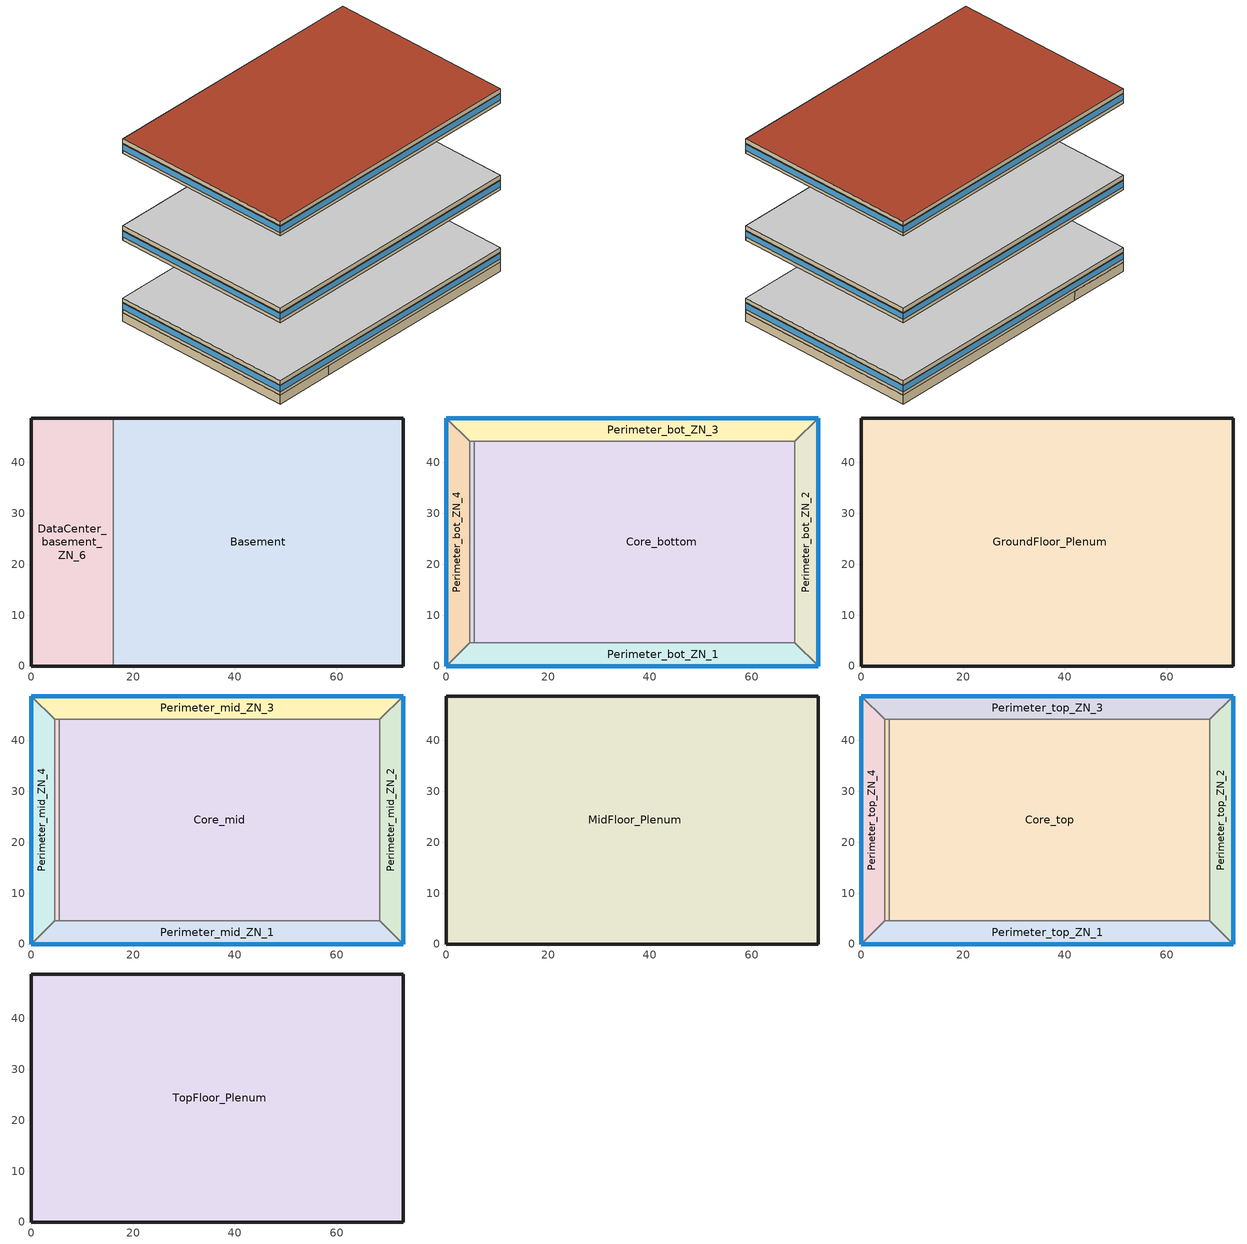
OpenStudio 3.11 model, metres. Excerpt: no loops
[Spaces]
Basement
 floor ground (Basement Floor construction): 73.11,48.74 73.11,0 16.08,0 16.08,48.74 z-2.44
 wall ground (Basement Wall construction): 16.08,0 73.11,0 73.11,48.74 16.08,48.74 z-2.44:0
 wall to DataCenter_basement_ZN_6: 16.08,48.74 16.08,0 z-2.44:0
DataCenter_basement_ZN_6
 floor ground (Basement Floor construction): 16.08,48.74 16.08,0 0,0 0,48.74 z-2.44
 wall ground (Basement Wall construction): 16.08,48.74 0,48.74 0,0 16.08,0 z-2.44:0
Core_bottom
 floor to DataCenter_basement_ZN_6: 16.08,44.16 16.08,4.57 5.49,4.57 5.49,44.16 z0
 floor to Basement: 68.53,44.16 68.53,4.57 16.08,4.57 16.08,44.16 z0
 wall to Perimeter_bot_ZN_1: 5.49,4.57 68.53,4.57 z0:2.74
 wall to DataCenter_bot_ZN_6: 5.49,44.16 5.49,4.57 z0:2.74
 wall to Perimeter_bot_ZN_2: 68.53,4.57 68.53,44.16 z0:2.74
 wall to Perimeter_bot_ZN_3: 68.53,44.16 5.49,44.16 z0:2.74
Perimeter_bot_ZN_3
 floor to Basement: 73.11,48.74 68.53,44.16 16.08,44.16 16.08,48.74 z0
 floor to DataCenter_basement_ZN_6: 16.08,48.74 16.08,44.16 4.57,44.16 0,48.74 z0
 wall outside: 73.11,48.74 0,48.74 z0:2.74
 wall to Perimeter_bot_ZN_4: 0,48.74 4.57,44.16 z0:2.74
 wall to Perimeter_bot_ZN_2: 68.53,44.16 73.11,48.74 z0:2.74
 wall to DataCenter_bot_ZN_6: 4.57,44.16 5.49,44.16 z0:2.74
 window: 73.11,48.74 0,48.74 z0.91:2.5
Perimeter_bot_ZN_1
 floor to DataCenter_basement_ZN_6: 16.08,4.57 16.08,0 0,0 4.57,4.57 z0
 floor to Basement: 68.53,4.57 73.11,0 16.08,0 16.08,4.57 z0
 wall outside: 0,0 73.11,0 z0:2.74
 wall to Perimeter_bot_ZN_4: 4.57,4.57 0,0 z0:2.74
 wall to DataCenter_bot_ZN_6: 5.49,4.57 4.57,4.57 z0:2.74
 wall to Perimeter_bot_ZN_2: 73.11,0 68.53,4.57 z0:2.74
 window: 0,0 73.11,0 z0.91:2.5
Perimeter_bot_ZN_2
 floor to Basement: 73.11,48.74 73.11,0 68.53,4.57 68.53,44.16 z0
 wall outside: 73.11,0 73.11,48.74 z0:2.74
 window: 73.11,0 73.11,48.74 z0.91:2.5
Perimeter_bot_ZN_4
 floor to DataCenter_basement_ZN_6: 0,48.74 4.57,44.16 4.57,4.57 0,0 z0
 wall outside: 0,48.74 0,0 z0:2.74
 wall to DataCenter_bot_ZN_6: 4.57,4.57 4.57,44.16 z0:2.74
 window: 0,48.74 0,0 z0.91:2.5
DataCenter_bot_ZN_6
 floor to DataCenter_basement_ZN_6: 5.49,44.16 5.49,4.57 4.57,4.57 4.57,44.16 z0
GroundFloor_Plenum
 floor to Perimeter_bot_ZN_4: 0,48.74 4.57,44.16 4.57,4.57 0,0 z2.74
 floor to Perimeter_bot_ZN_2: 73.11,48.74 73.11,0 68.53,4.57 68.53,44.16 z2.74
 floor to Perimeter_bot_ZN_1: 68.53,4.57 73.11,0 0,0 4.57,4.57 z2.74
 floor to Perimeter_bot_ZN_3: 73.11,48.74 68.53,44.16 4.57,44.16 0,48.74 z2.74
 floor to Core_bottom: 68.53,44.16 68.53,4.57 5.49,4.57 5.49,44.16 z2.74
 floor to DataCenter_bot_ZN_6: 5.49,44.16 5.49,4.57 4.57,4.57 4.57,44.16 z2.74
 wall outside: 73.11,0 73.11,48.74 0,48.74 0,0 73.11,0 z2.74:3.96
 ceiling adiabatic (Floor Adiabatic construction): 73.11,0 73.11,48.74 0,48.74 0,0 z3.96
Perimeter_mid_ZN_2
 floor adiabatic (Floor Adiabatic construction): 73.11,48.74 73.11,0 68.53,4.57 68.53,44.16 z19.82
 wall outside: 73.11,0 73.11,48.74 z19.82:22.56
 wall to Perimeter_mid_ZN_3: 73.11,48.74 68.53,44.16 z19.82:22.56
 wall to Perimeter_mid_ZN_1: 68.53,4.57 73.11,0 z19.82:22.56
 wall to Core_mid: 68.53,44.16 68.53,4.57 z19.82:22.56
 window: 73.11,0 73.11,48.74 z20.73:22.32
Perimeter_mid_ZN_1
 floor adiabatic (Floor Adiabatic construction): 68.53,4.57 73.11,0 0,0 4.57,4.57 z19.82
 wall outside: 0,0 73.11,0 z19.82:22.56
 wall to Perimeter_mid_ZN_4: 4.57,4.57 0,0 z19.82:22.56
 wall to DataCenter_mid_ZN_6: 5.49,4.57 4.57,4.57 z19.82:22.56
 wall to Core_mid: 68.53,4.57 5.49,4.57 z19.82:22.56
 window: 0,0 73.11,0 z20.73:22.32
DataCenter_mid_ZN_6
 floor adiabatic (Floor Adiabatic construction): 5.49,44.16 5.49,4.57 4.57,4.57 4.57,44.16 z19.82
 wall to Perimeter_mid_ZN_4: 4.57,44.16 4.57,4.57 z19.82:22.56
 wall to Core_mid: 5.49,4.57 5.49,44.16 z19.82:22.56
 wall to Perimeter_mid_ZN_3: 5.49,44.16 4.57,44.16 z19.82:22.56
Core_mid
 floor adiabatic (Floor Adiabatic construction): 68.53,44.16 68.53,4.57 5.49,4.57 5.49,44.16 z19.82
 wall to Perimeter_mid_ZN_3: 68.53,44.16 5.49,44.16 z19.82:22.56
Perimeter_mid_ZN_3
 floor adiabatic (Floor Adiabatic construction): 73.11,48.74 68.53,44.16 4.57,44.16 0,48.74 z19.82
 wall outside: 73.11,48.74 0,48.74 z19.82:22.56
 wall to Perimeter_mid_ZN_4: 0,48.74 4.57,44.16 z19.82:22.56
 window: 73.11,48.74 0,48.74 z20.73:22.32
Perimeter_mid_ZN_4
 floor adiabatic (Floor Adiabatic construction): 0,48.74 4.57,44.16 4.57,4.57 0,0 z19.82
 wall outside: 0,48.74 0,0 z19.82:22.56
 window: 0,48.74 0,0 z20.73:22.32
MidFloor_Plenum
 floor to Perimeter_mid_ZN_1: 68.53,4.57 73.11,0 0,0 4.57,4.57 z22.56
 floor to DataCenter_mid_ZN_6: 5.49,44.16 5.49,4.57 4.57,4.57 4.57,44.16 z22.56
 floor to Perimeter_mid_ZN_2: 73.11,48.74 73.11,0 68.53,4.57 68.53,44.16 z22.56
 floor to Perimeter_mid_ZN_4: 0,48.74 4.57,44.16 4.57,4.57 0,0 z22.56
 floor to Core_mid: 68.53,44.16 68.53,4.57 5.49,4.57 5.49,44.16 z22.56
 floor to Perimeter_mid_ZN_3: 73.11,48.74 68.53,44.16 4.57,44.16 0,48.74 z22.56
 wall outside: 73.11,48.74 0,48.74 0,0 73.11,0 73.11,48.74 z22.56:23.78
 ceiling adiabatic (Floor Adiabatic construction): 73.11,0 73.11,48.74 0,48.74 0,0 z23.78
DataCenter_top_ZN_6
 floor adiabatic (Floor Adiabatic construction): 5.49,44.16 5.49,4.57 4.57,4.57 4.57,44.16 z43.6
 wall to Perimeter_top_ZN_4: 4.57,44.16 4.57,4.57 z43.6:46.34
 wall to Core_top: 5.49,4.57 5.49,44.16 z43.6:46.34
 wall to Perimeter_top_ZN_3: 5.49,44.16 4.57,44.16 z43.6:46.34
 wall to Perimeter_top_ZN_1: 4.57,4.57 5.49,4.57 z43.6:46.34
Perimeter_top_ZN_3
 floor adiabatic (Floor Adiabatic construction): 73.11,48.74 68.53,44.16 4.57,44.16 0,48.74 z43.6
 wall outside: 73.11,48.74 0,48.74 z43.6:46.34
 wall to Core_top: 5.49,44.16 68.53,44.16 z43.6:46.34
 wall to Perimeter_top_ZN_2: 68.53,44.16 73.11,48.74 z43.6:46.34
 wall to Perimeter_top_ZN_4: 0,48.74 4.57,44.16 z43.6:46.34
 window: 73.11,48.74 0,48.74 z44.51:46.1
Core_top
 floor adiabatic (Floor Adiabatic construction): 68.53,44.16 68.53,4.57 5.49,4.57 5.49,44.16 z43.6
 wall to Perimeter_top_ZN_1: 5.49,4.57 68.53,4.57 z43.6:46.34
 wall to Perimeter_top_ZN_2: 68.53,4.57 68.53,44.16 z43.6:46.34
Perimeter_top_ZN_2
 floor adiabatic (Floor Adiabatic construction): 73.11,48.74 73.11,0 68.53,4.57 68.53,44.16 z43.6
 wall outside: 73.11,0 73.11,48.74 z43.6:46.34
 wall to Perimeter_top_ZN_1: 68.53,4.57 73.11,0 z43.6:46.34
 window: 73.11,0 73.11,48.74 z44.51:46.1
Perimeter_top_ZN_1
 floor adiabatic (Floor Adiabatic construction): 68.53,4.57 73.11,0 0,0 4.57,4.57 z43.6
 wall outside: 0,0 73.11,0 z43.6:46.34
 wall to Perimeter_top_ZN_4: 4.57,4.57 0,0 z43.6:46.34
 window: 0,0 73.11,0 z44.51:46.1
Perimeter_top_ZN_4
 floor adiabatic (Floor Adiabatic construction): 0,48.74 4.57,44.16 4.57,4.57 0,0 z43.6
 wall outside: 0,48.74 0,0 z43.6:46.34
 window: 0,48.74 0,0 z44.51:46.1
TopFloor_Plenum
 floor to Perimeter_top_ZN_3: 73.11,48.74 68.53,44.16 4.57,44.16 0,48.74 z46.34
 floor to Perimeter_top_ZN_2: 73.11,48.74 73.11,0 68.53,4.57 68.53,44.16 z46.34
 floor to Perimeter_top_ZN_1: 68.53,4.57 73.11,0 0,0 4.57,4.57 z46.34
 floor to Perimeter_top_ZN_4: 0,48.74 4.57,44.16 4.57,4.57 0,0 z46.34
 floor to DataCenter_top_ZN_6: 5.49,44.16 5.49,4.57 4.57,4.57 4.57,44.16 z46.34
 floor to Core_top: 68.53,44.16 68.53,4.57 5.49,4.57 5.49,44.16 z46.34
 wall outside: 0,0 73.11,0 73.11,48.74 0,48.74 0,0 z46.34:47.56
 roof outside: 73.11,0 73.11,48.74 0,48.74 0,0 z47.56
[Building]
90.1-2004-LargeOffice-ASHRAE 169-2006-5B created: 2017-05-04 09:18:07 -0600: North Axis {deg}=0; Default Construction Set=90.1-2004 - Office - ASHRAE 169-2006-5B; Standards Building Type=LargeOffice
[Site]
Denver Intl Ap: Latitude {deg}=39.83; Longitude {deg}=-104.65; Time Zone {hr}=-7; Elevation {m}=1650; Keep Site Location Information=No
[Site:GroundTemperature:BuildingSurface]
19.527, 19.502, 19.536, 19.598, 20.002, 21.64, 22.225, 22.375, 21.449, 20.121, 19.802, 19.633
[Site:WaterMainsTemperature]
Calculation Method=Correlation; Annual Average Outdoor Air Temperature {C}=11.15; Maximum Difference In Monthly Average Outdoor Air Temperatures {deltaC}=26.2; Temperature Multiplier=1; Temperature Offset {deltaC}=0
[SizingPeriod:DesignDay] Barometric Pressure {Pa}=93182; Sky Clearness=0; Rain Indicator=No; Snow Indicator=No; Day of Month=21; Daylight Saving Time Indicator=No; Humidity Condition Type=Wetbulb; Dry-Bulb Temperature Range Modifier Type=DefaultMultipliers
Name | Maximum Dry-Bulb Temperature {C} | Daily Dry-Bulb Temperature Range {deltaC} | Wind Speed {m/s} | Wind Direction {deg} | Month | Day Type | Wetbulb or DewPoint at Maximum Dry-Bulb {C} | Solar Model Indicator | ASHRAE Clear Sky Optical Depth for Beam Irradiance | ASHRAE Clear Sky Optical Depth for Diffuse Irradiance
Boise Air Terminal  Uo Ann Clg .4% Condns DB=>MWB | 36.7 | 16.7 | 4.2 | 330 | 7 | SummerDesignDay | 17.9 | ASHRAETau | 0.398 | 2.125
Boise Air Terminal  Uo Ann Htg 99.6% Condns DB | -16.3 | 0 | 2.3 | 120 | 12 | WinterDesignDay | -16.3 | ASHRAEClearSky
[ClimateZones]
Climate Zone Institution Name 1=ASHRAE; Climate Zone Document Name 1=ANSI/ASHRAE Standard 169; Climate Zone Document Year 1=2006; Climate Zone Value 1=5B; Climate Zone Institution Name 2=CEC; Climate Zone Document Name 2=California Climate Zone Descriptions; Climate Zone Document Year 2=1995
[Material:NoMass] Thermal Absorptance=0.9; Solar Absorptance=0.7
Name | Roughness | Thermal Resistance {m2-K/W} | Visible Absorptance
CP02 CARPET PAD | VeryRough | 0.21648 | 0.8
Nonres_Floor_Insulation | MediumSmooth | 2.88292 | 0.7
Typical Insulation R-8.93 | Smooth | 1.57183 | 0.7
Typical Carpet Pad | Smooth | 0.21648 | 0.8
Typical Insulation R-5.74 | Smooth | 1.01115 | 0.7
Typical Insulation R-14.76 | Smooth | 2.59864 | 0.7
Typical Insulation R-0.58 | Smooth | 0.101875 | 0.7
Typical Insulation | Smooth | 0.0282222 | 0.7
[Material]
Name | Roughness | Thickness {m} | Conductivity {W/m-K} | Density {kg/m3} | Specific Heat {J/kg-K} | Thermal Absorptance | Solar Absorptance | Visible Absorptance
100mm Normalweight concrete floor | MediumSmooth | 0.1016 | 2.31 | 2322 | 832
G01 13mm gypsum board | Smooth | 0.0127 | 0.16 | 800 | 1090 | 0.9 | 0.7 | 0.5
M10 200mm concrete block basement wall | MediumRough | 0.2032 | 1.326 | 1842 | 912
4 in. Normalweight Concrete Floor | MediumRough | 0.1016 | 2.31 | 2322 | 832 | 0.9 | 0.7 | 0.7
1IN Stucco | Smooth | 0.0253 | 0.6918 | 1858 | 837 | 0.9 | 0.7 | 0.92
8IN CONCRETE HW RefBldg | Rough | 0.2032 | 1.311 | 2240 | 836.8 | 0.9 | 0.7 | 0.7
1/2IN Gypsum | Smooth | 0.0127 | 0.16 | 784.9 | 830 | 0.9 | 0.4 | 0.4
Roof Membrane | VeryRough | 0.0095 | 0.16 | 1121.29 | 1460 | 0.9 | 0.77 | 0.7
Metal Roof Surface; F08 Metal surface | Smooth | 0.0008 | 45.28 | 7824 | 500 | 0.9 | 0.7 | 0.7
6 in. Normalweight Concrete Floor | MediumRough | 0.1524 | 2.31 | 2322 | 832 | 0.9 | 0.7 | 0.7
8 in. Concrete Block Basement Wall | MediumRough | 0.2032 | 1.326 | 1842 | 912 | 0.9 | 0.7 | 0.7
G05 25mm wood | MediumSmooth | 0.0254 | 0.15 | 608 | 1630 | 0.9 | 0.5 | 0.5
Std Wood 6inch | MediumSmooth | 0.15 | 0.12 | 540 | 1210 | 0.9 | 0.7 | 0.7
[Construction]
Floor Adiabatic construction: CP02 CARPET PAD, 100mm Normalweight concrete floor, Nonres_Floor_Insulation
Basement Wall construction: M10 200mm concrete block basement wall
Basement Floor construction: M10 200mm concrete block basement wall, CP02 CARPET PAD
Typical Insulated Exterior Mass Floor R-11.49: Typical Insulation R-8.93, 4 in. Normalweight Concrete Floor, Typical Carpet Pad
Typical Insulated Exterior Mass Wall R-8.13: 1IN Stucco, 8IN CONCRETE HW RefBldg, Typical Insulation R-5.74, 1/2IN Gypsum
Typical IEAD Roof R-15.87: Roof Membrane, Typical Insulation R-14.76, Metal Roof Surface
Typical Interior Floor: 100mm Normalweight concrete floor, CP02 CARPET PAD
Typical Interior Wall: G01 13mm gypsum board, G01 13mm gypsum board
Typical Interior Ceiling: CP02 CARPET PAD, 100mm Normalweight concrete floor
Typical Insulated Carpeted 6in Slab Floor: 6 in. Normalweight Concrete Floor, Typical Carpet Pad
Typical Insulated Basement Mass Wall: 8 in. Concrete Block Basement Wall
U 0.57 SHGC 0.49 Dbl Blue 6mm/6mm Air: BLUE 6MM, AIR 6MM, CLEAR 6MM
Typical Insulated Metal Door R-1.43: F08 Metal surface, Typical Insulation R-0.58
Typical Overhead Door: Typical Insulation
U 1.17 SHGC 0.49 Simple Glazing Skylight: U 1.17 SHGC 0.49 Simple Glazing
Typical Interior Window: Clear 3mm
Typical Interior Door; Typical Interior Partition: G05 25mm wood
InteriorFurnishings: Std Wood 6inch
[DefaultConstructionSet]
90.1-2004 - Office - ASHRAE 169-2006-5B: Default Exterior Surface Constructions=Default Surface Constructions 1; Default Interior Surface Constructions=Default Surface Constructions 2; Default Ground Contact Surface Constructions=Default Surface Constructions 3; Default Exterior SubSurface Constructions=Default Sub Surface Constructions 1; Default Interior SubSurface Constructions=Default Sub Surface Constructions 2; Interior Partition Construction=Typical Interior Partition
[DefaultSurfaceConstructions]
Name | Floor Construction | Wall Construction | Roof Ceiling Construction
Default Surface Constructions 1 | Typical Insulated Exterior Mass Floor R-11.49 | Typical Insulated Exterior Mass Wall R-8.13 | Typical IEAD Roof R-15.87
Default Surface Constructions 2 | Typical Interior Floor | Typical Interior Wall | Typical Interior Ceiling
Default Surface Constructions 3 | Typical Insulated Carpeted 6in Slab Floor | Typical Insulated Basement Mass Wall
[DefaultSubSurfaceConstructions]
Name | Fixed Window Construction | Operable Window Construction | Door Construction | Overhead Door Construction | Skylight Construction | Tubular Daylight Dome Construction | Tubular Daylight Diffuser Construction
Default Sub Surface Constructions 1 | U 0.57 SHGC 0.49 Dbl Blue 6mm/6mm Air | U 0.57 SHGC 0.49 Dbl Blue 6mm/6mm Air | Typical Insulated Metal Door R-1.43 | Typical Overhead Door | U 1.17 SHGC 0.49 Simple Glazing Skylight | Typical Interior Window | Typical Interior Window
Default Sub Surface Constructions 2 | Typical Interior Window | Typical Interior Window | Typical Interior Door
[WindowMaterial:Glazing] Optical Data Type=SpectralAverage; Infrared Transmittance at Normal Incidence=0; Front Side Infrared Hemispherical Emissivity=0.84; Back Side Infrared Hemispherical Emissivity=0.84; Conductivity {W/m-K}=0.9; Dirt Correction Factor for Solar and Visible Transmittance=1; Solar Diffusing=No
Name | Thickness {m} | Solar Transmittance at Normal Incidence | Front Side Solar Reflectance at Normal Incidence | Back Side Solar Reflectance at Normal Incidence | Visible Transmittance at Normal Incidence | Front Side Visible Reflectance at Normal Incidence | Back Side Visible Reflectance at Normal Incidence
BLUE 6MM | 0.006 | 0.48 | 0.05 | 0.05 | 0.57 | 0.06 | 0.06
CLEAR 6MM | 0.006 | 0.775 | 0.071 | 0.071 | 0.881 | 0.08 | 0.08
Clear 3mm | 0.003 | 0.837 | 0.075 | 0.075 | 0.898 | 0.081 | 0.081
[WindowMaterial:Gas]
AIR 6MM: Gas Type=Air; Thickness {m}=0.0063
[WindowMaterial:SimpleGlazingSystem]
U 1.17 SHGC 0.49 Simple Glazing: U-Factor {W/m2-K}=6.64357; Solar Heat Gain Coefficient=0.49; Visible Transmittance=0.38
[Space]
Name | Space Type | Building Story | Thermal Zone | Part of Total Floor Area
Core_mid | Office WholeBuilding - Lg Office | Building Story 3 | Core_mid ZN | Yes
DataCenter_top_ZN_6 | Office OfficeLarge Data Center | Building Story 4 | DataCenter_top_ZN_6 ZN
Perimeter_mid_ZN_2 | Office WholeBuilding - Lg Office | Building Story 3 | Perimeter_mid_ZN_2 ZN | Yes
Perimeter_mid_ZN_1 | Office WholeBuilding - Lg Office | Building Story 3 | Perimeter_mid_ZN_1 ZN | Yes
MidFloor_Plenum |  |  | MidFloor_Plenum ZN | No
DataCenter_mid_ZN_6 | Office OfficeLarge Data Center | Building Story 3 | DataCenter_mid_ZN_6 ZN
Core_bottom | Office WholeBuilding - Lg Office | Building Story 2 | Core_bottom ZN | Yes
Perimeter_top_ZN_3 | Office WholeBuilding - Lg Office | Building Story 4 | Perimeter_top_ZN_3 ZN | Yes
Core_top | Office WholeBuilding - Lg Office | Building Story 4 | Core_top ZN | Yes
Perimeter_bot_ZN_3 | Office WholeBuilding - Lg Office | Building Story 2 | Perimeter_bot_ZN_3 ZN | Yes
Basement | Office WholeBuilding - Lg Office | Building Story 1 | Basement ZN | Yes
Perimeter_bot_ZN_1 | Office WholeBuilding - Lg Office | Building Story 2 | Perimeter_bot_ZN_1 ZN | Yes
Perimeter_mid_ZN_3 | Office WholeBuilding - Lg Office | Building Story 3 | Perimeter_mid_ZN_3 ZN | Yes
Perimeter_top_ZN_2 | Office WholeBuilding - Lg Office | Building Story 4 | Perimeter_top_ZN_2 ZN | Yes
Perimeter_top_ZN_1 | Office WholeBuilding - Lg Office | Building Story 4 | Perimeter_top_ZN_1 ZN | Yes
Perimeter_mid_ZN_4 | Office WholeBuilding - Lg Office | Building Story 3 | Perimeter_mid_ZN_4 ZN | Yes
TopFloor_Plenum |  |  | TopFloor_Plenum ZN | No
GroundFloor_Plenum |  |  | GroundFloor_Plenum ZN | No
Perimeter_top_ZN_4 | Office WholeBuilding - Lg Office | Building Story 4 | Perimeter_top_ZN_4 ZN | Yes
DataCenter_basement_ZN_6 | Office OfficeLarge Main Data Center | Building Story 1 | DataCenter_basement_ZN_6 ZN
Perimeter_bot_ZN_2 | Office WholeBuilding - Lg Office | Building Story 2 | Perimeter_bot_ZN_2 ZN | Yes
Perimeter_bot_ZN_4 | Office WholeBuilding - Lg Office | Building Story 2 | Perimeter_bot_ZN_4 ZN | Yes
DataCenter_bot_ZN_6 | Office OfficeLarge Data Center | Building Story 2 | DataCenter_bot_ZN_6 ZN
[SpaceType] Standards Building Type=Office
Name | Default Schedule Set | Design Specification Outdoor Air Object | Standards Space Type
Office WholeBuilding - Lg Office | Office WholeBuilding - Lg Office Schedule Set | Office WholeBuilding - Lg Office Ventilation | WholeBuilding - Lg Office
Office OfficeLarge Data Center | Office OfficeLarge Data Center Schedule Set | Office OfficeLarge Data Center Ventilation | OfficeLarge Data Center
Office OfficeLarge Main Data Center | Office OfficeLarge Main Data Center Schedule Set | Office OfficeLarge Main Data Center Ventilation | OfficeLarge Main Data Center
[Lights:Definition] Design Level Calculation Method=Watts/Area; Watts per Space Floor Area {W/m2}=10.7639; Fraction Radiant=0.7; Fraction Visible=0.2
Office OfficeLarge Data Center Lights Definition; Office OfficeLarge Main Data Center Lights Definition; Office WholeBuilding - Lg Office Lights Definition
[Lights]
Name | Lights Definition | Space or SpaceType
Office OfficeLarge Data Center Lights | Office OfficeLarge Data Center Lights Definition | Office OfficeLarge Data Center
Office OfficeLarge Main Data Center Lights | Office OfficeLarge Main Data Center Lights Definition | Office OfficeLarge Main Data Center
Office WholeBuilding - Lg Office Lights | Office WholeBuilding - Lg Office Lights Definition | Office WholeBuilding - Lg Office
[ElectricEquipment:Definition] Design Level Calculation Method=Watts/Area; Fraction Radiant=0.5
Name | Watts per Space Floor Area {W/m2}
Office OfficeLarge Data Center Elec Equip Definition | 215.278
Office OfficeLarge Main Data Center Elec Equip Definition | 484.376
Office WholeBuilding - Lg Office Elec Equip Definition | 8.07007
[ElectricEquipment]
Name | Electric Equipment Definition | Space or SpaceType
Office OfficeLarge Data Center Elec Equip | Office OfficeLarge Data Center Elec Equip Definition | Office OfficeLarge Data Center
Office OfficeLarge Main Data Center Elec Equip | Office OfficeLarge Main Data Center Elec Equip Definition | Office OfficeLarge Main Data Center
Office WholeBuilding - Lg Office Elec Equip | Office WholeBuilding - Lg Office Elec Equip Definition | Office WholeBuilding - Lg Office
[DesignSpecification:OutdoorAir]
Name | Outdoor Air Flow per Person {m3/s-person} | Outdoor Air Flow per Floor Area {m3/s-m2} | Outdoor Air Flow Air Changes per Hour {1/hr} | Outdoor Air Method
Office OfficeLarge Data Center Ventilation; Office OfficeLarge Main Data Center Ventilation | 0 | 0 | 0
Office WholeBuilding - Lg Office Ventilation |  | 0.000508 |  | Sum
[DefaultScheduleSet] Lighting Schedule=OfficeLarge BLDG_LIGHT_SCH
Name | Electric Equipment Schedule | Number of People Schedule | People Activity Level Schedule | Infiltration Schedule
Office OfficeLarge Data Center Schedule Set; Office OfficeLarge Main Data Center Schedule Set | OfficeLarge ALWAYS_ON
Office WholeBuilding - Lg Office Schedule Set | OfficeLarge BLDG_EQUIP_SCH | OfficeLarge BLDG_OCC_SCH | OfficeLarge ACTIVITY_SCH | OfficeLarge INFIL_SCH_PNNL
[ThermostatSetpoint:DualSetpoint]
Name | Heating Setpoint Temperature Schedule | Cooling Setpoint Temperature Schedule
Office OfficeLarge Data Center Thermostat 1; Office OfficeLarge Data Center Thermostat 2; Office OfficeLarge Data Center Thermostat 3; Office OfficeLarge Main Data Center Thermostat 1 | OfficeLarge HTGSETP_DC_SCH | OfficeLarge CLGSETP_DC_SCH
Office WholeBuilding - Lg Office Thermostat 1; Office WholeBuilding - Lg Office Thermostat 2; Office WholeBuilding - Lg Office Thermostat 3; Office WholeBuilding - Lg Office Thermostat 4; Office WholeBuilding - Lg Office Thermostat 5; Office WholeBuilding - Lg Office Thermostat 6; Office WholeBuilding - Lg Office Thermostat 7; Office WholeBuilding - Lg Office Thermostat 8; Office WholeBuilding - Lg Office Thermostat 9; Office WholeBuilding - Lg Office Thermostat 10; Office WholeBuilding - Lg Office Thermostat 11; Office WholeBuilding - Lg Office Thermostat 12; Office WholeBuilding - Lg Office Thermostat 13; Office WholeBuilding - Lg Office Thermostat 14; Office WholeBuilding - Lg Office Thermostat 15; Office WholeBuilding - Lg Office Thermostat 16 | OfficeLarge HTGSETP_SCH_YES_OPTIMUM | OfficeLarge CLGSETP_SCH_NO_SETBACK
[People:Definition]
Office WholeBuilding - Lg Office People Definition: Number of People Calculation Method=People/Area; People per Space Floor Area {person/m2}=0.0538196; Fraction Radiant=0.3
[People]
Office WholeBuilding - Lg Office People: People Definition=Office WholeBuilding - Lg Office People Definition; Space or SpaceType=Office WholeBuilding - Lg Office; Work Efficiency Schedule=Work Efficiency Schedule; Clothing Insulation Calculation Method=ClothingInsulationSchedule; Clothing Insulation Schedule=Clothing Schedule; Air Velocity Schedule=Air Velocity Schedule
[SpaceInfiltration:DesignFlowRate] Design Flow Rate Calculation Method=Flow/ExteriorArea; Constant Term Coefficient=0; Temperature Term Coefficient=0; Velocity Term Coefficient=0.224; Velocity Squared Term Coefficient=0; Density Basis=Outdoor
Name | Space or SpaceType | Schedule | Flow per Exterior Surface Area {m3/s-m2}
GroundFloor_Plenum Infiltration | GroundFloor_Plenum | Always On Discrete | 0.00102523
MidFloor_Plenum Infiltration | MidFloor_Plenum | Always On Discrete | 0.00102523
Perimeter_bot_ZN_1 Infiltration | Perimeter_bot_ZN_1 | OfficeLarge INFIL_SCH_PNNL | 0.00102523
Perimeter_bot_ZN_2 Infiltration | Perimeter_bot_ZN_2 | OfficeLarge INFIL_SCH_PNNL | 0.00102523
Perimeter_bot_ZN_3 Infiltration | Perimeter_bot_ZN_3 | OfficeLarge INFIL_SCH_PNNL | 0.00102523
Perimeter_bot_ZN_4 Infiltration | Perimeter_bot_ZN_4 | OfficeLarge INFIL_SCH_PNNL | 0.00102523
Perimeter_mid_ZN_1 Infiltration | Perimeter_mid_ZN_1 | OfficeLarge INFIL_SCH_PNNL | 0.00102523
Perimeter_mid_ZN_2 Infiltration | Perimeter_mid_ZN_2 | OfficeLarge INFIL_SCH_PNNL | 0.00102523
Perimeter_mid_ZN_3 Infiltration | Perimeter_mid_ZN_3 | OfficeLarge INFIL_SCH_PNNL | 0.00102523
Perimeter_mid_ZN_4 Infiltration | Perimeter_mid_ZN_4 | OfficeLarge INFIL_SCH_PNNL | 0.00102523
Perimeter_top_ZN_1 Infiltration | Perimeter_top_ZN_1 | OfficeLarge INFIL_SCH_PNNL | 0.00102523
Perimeter_top_ZN_2 Infiltration | Perimeter_top_ZN_2 | OfficeLarge INFIL_SCH_PNNL | 0.00102523
Perimeter_top_ZN_3 Infiltration | Perimeter_top_ZN_3 | OfficeLarge INFIL_SCH_PNNL | 0.00102523
Perimeter_top_ZN_4 Infiltration | Perimeter_top_ZN_4 | OfficeLarge INFIL_SCH_PNNL | 0.00102523
TopFloor_Plenum Infiltration | TopFloor_Plenum | Always On Discrete | 7.89086e-05
[InternalMass:Definition]
Internal Mass Definition 1: Construction=InteriorFurnishings; Design Level Calculation Method=SurfaceArea/Area; Surface Area per Space Floor Area=2
[InternalMass] Internal Mass Definition=Internal Mass Definition 1
Name | Space or SpaceType
Perimeter_bot_ZN_1 Mass | Perimeter_bot_ZN_1
Perimeter_bot_ZN_2 Mass | Perimeter_bot_ZN_2
Perimeter_bot_ZN_3 Mass | Perimeter_bot_ZN_3
Perimeter_bot_ZN_4 Mass | Perimeter_bot_ZN_4
Core_bottom Mass | Core_bottom
Perimeter_mid_ZN_1 Mass | Perimeter_mid_ZN_1
Perimeter_mid_ZN_2 Mass | Perimeter_mid_ZN_2
Perimeter_mid_ZN_3 Mass | Perimeter_mid_ZN_3
Perimeter_mid_ZN_4 Mass | Perimeter_mid_ZN_4
Core_mid Mass | Core_mid
Perimeter_top_ZN_1 Mass | Perimeter_top_ZN_1
Perimeter_top_ZN_2 Mass | Perimeter_top_ZN_2
Perimeter_top_ZN_3 Mass | Perimeter_top_ZN_3
Perimeter_top_ZN_4 Mass | Perimeter_top_ZN_4
Core_top Mass | Core_top
Basement Mass | Basement
DataCenter_basement_ZN_6 Mass | DataCenter_basement_ZN_6
DataCenter_bot_ZN_6 Mass | DataCenter_bot_ZN_6
DataCenter_mid_ZN_6 Mass | DataCenter_mid_ZN_6
DataCenter_top_ZN_6 Mass | DataCenter_top_ZN_6
[ThermalZone] Use Ideal Air Loads=No
DataCenter_bot_ZN_6 ZN: Thermostat=Office OfficeLarge Data Center Thermostat 1
Core_bottom ZN: Thermostat=Office WholeBuilding - Lg Office Thermostat 1
DataCenter_mid_ZN_6 ZN: Thermostat=Office OfficeLarge Data Center Thermostat 2; Multiplier=10
Perimeter_bot_ZN_1 ZN: Thermostat=Office WholeBuilding - Lg Office Thermostat 2
Basement ZN: Thermostat=Office WholeBuilding - Lg Office Thermostat 3
Perimeter_top_ZN_4 ZN: Thermostat=Office WholeBuilding - Lg Office Thermostat 4
Perimeter_top_ZN_1 ZN: Thermostat=Office WholeBuilding - Lg Office Thermostat 5
Perimeter_mid_ZN_2 ZN: Thermostat=Office WholeBuilding - Lg Office Thermostat 6; Multiplier=10
Perimeter_mid_ZN_3 ZN: Thermostat=Office WholeBuilding - Lg Office Thermostat 7; Multiplier=10
DataCenter_top_ZN_6 ZN: Thermostat=Office OfficeLarge Data Center Thermostat 3
GroundFloor_Plenum ZN; TopFloor_Plenum ZN: 
Perimeter_top_ZN_3 ZN: Thermostat=Office WholeBuilding - Lg Office Thermostat 8
Core_top ZN: Thermostat=Office WholeBuilding - Lg Office Thermostat 9
DataCenter_basement_ZN_6 ZN: Thermostat=Office OfficeLarge Main Data Center Thermostat 1; Humidistat=Zone Control Humidistat 1
Core_mid ZN: Thermostat=Office WholeBuilding - Lg Office Thermostat 10; Multiplier=10
Perimeter_bot_ZN_3 ZN: Thermostat=Office WholeBuilding - Lg Office Thermostat 11
MidFloor_Plenum ZN: Multiplier=10
Perimeter_bot_ZN_4 ZN: Thermostat=Office WholeBuilding - Lg Office Thermostat 12
Perimeter_bot_ZN_2 ZN: Thermostat=Office WholeBuilding - Lg Office Thermostat 13
Perimeter_mid_ZN_4 ZN: Thermostat=Office WholeBuilding - Lg Office Thermostat 14; Multiplier=10
Perimeter_mid_ZN_1 ZN: Thermostat=Office WholeBuilding - Lg Office Thermostat 15; Multiplier=10
Perimeter_top_ZN_2 ZN: Thermostat=Office WholeBuilding - Lg Office Thermostat 16
[Sizing:Zone] Zone Cooling Design Supply Air Temperature Input Method=SupplyAirTemperature; Zone Cooling Design Supply Air Temperature {C}=14; Zone Cooling Design Supply Air Temperature Difference {deltaC}=11.11; Zone Heating Design Supply Air Temperature Input Method=SupplyAirTemperature; Zone Heating Design Supply Air Temperature {C}=40; Zone Heating Design Supply Air Temperature Difference {deltaC}=11.11; Zone Cooling Design Supply Air Humidity Ratio {kg-H2O/kg-air}=0.0085; Zone Heating Design Supply Air Humidity Ratio {kg-H2O/kg-air}=0.008; Cooling Design Air Flow Method=DesignDay; Heating Design Air Flow Method=DesignDay; Account for Dedicated Outdoor Air System=No; Dedicated Outdoor Air System Control Strategy=NeutralSupplyAir; Dedicated Outdoor Air Low Setpoint Temperature for Design {C}=autosize; Dedicated Outdoor Air High Setpoint Temperature for Design {C}=autosize; Zone Load Sizing Method=Sensible Load Only No Latent Load; Zone Latent Cooling Design Supply Air Humidity Ratio Input Method=HumidityRatioDifference; Zone Cooling Design Supply Air Humidity Ratio Difference {kgWater/kgDryAir}=0.005; Zone Latent Heating Design Supply Air Humidity Ratio Input Method=HumidityRatioDifference; Zone Humidification Design Supply Air Humidity Ratio Difference {kgWater/kgDryAir}=0.005; Sizing Option=Coincident; Heating Coil Sizing Method=None; Maximum Heating Capacity To Cooling Load Sizing Ratio {W/W}=1
GroundFloor_Plenum ZN; MidFloor_Plenum ZN; TopFloor_Plenum ZN
[AvailabilityManager:NightCycle] Applicability Schedule=Always On Discrete; Control Type=CycleOnAny; Thermostat Tolerance {deltaC}=1
Availability Manager Night Cycle 1; Availability Manager Night Cycle 2; Availability Manager Night Cycle 3; Availability Manager Night Cycle 4; Availability Manager Night Cycle 5; Availability Manager Night Cycle 6; Availability Manager Night Cycle 7; Availability Manager Night Cycle 8
[AirLoopHVAC:ReturnPlenum]
Name | ThermalZone
Air Loop HVAC Return Plenum 1 | GroundFloor_Plenum ZN
Air Loop HVAC Return Plenum 2 | MidFloor_Plenum ZN
Air Loop HVAC Return Plenum 3 | TopFloor_Plenum ZN
[ZoneControl:Humidistat]
Zone Control Humidistat 1: Humidifying Relative Humidity Setpoint Schedule=OfficeLarge DC_MinRelHumSetSch
[Exterior:Lights:Definition]
Name | Design Level {W}
Occ Sensing Exterior Lights Def | 62787
NonDimming Exterior Lights Def | 12979.2
Fuel equipment 1 Def | 244444
Fuel equipment 2 Def | 1270.8
[Exterior:Lights]
Name | Exterior Lights Definition | Schedule | Control Option
Occ Sensing Exterior Lights Def | Occ Sensing Exterior Lights Def | OfficeLarge Exterior_lighting_schedule_b | AstronomicalClock
NonDimming Exterior Lights Def | NonDimming Exterior Lights Def | OfficeLarge Exterior_lighting_schedule_a | AstronomicalClock
Fuel equipment 1 | Fuel equipment 1 Def | Large Office BLDG ELEVATORS | ScheduleNameOnly
Fuel equipment 2 | Fuel equipment 2 Def | OfficeLarge ELEV_LIGHT_FAN_SCH_ADD_DF | ScheduleNameOnly
[BuildingStory]
Name | Nominal Z Coordinate {m}
Building Story 1 | -2.439
Building Story 2 | 0
Building Story 3 | 19.816
Building Story 4 | 43.5952
[Schedule:Ruleset]
Name | Default Day Schedule | Summer Design Day Schedule | Winter Design Day Schedule
OfficeLarge BLDG_LIGHT_SCH | OfficeLarge BLDG_LIGHT_SCH Default | OfficeLarge BLDG_LIGHT_SCH Summer Design Day | OfficeLarge BLDG_LIGHT_SCH Winter Design Day
OfficeLarge ALWAYS_ON | OfficeLarge ALWAYS_ON Default | OfficeLarge ALWAYS_ON Summer Design Day | OfficeLarge ALWAYS_ON Winter Design Day
OfficeLarge HTGSETP_DC_SCH | OfficeLarge HTGSETP_DC_SCH Default | OfficeLarge HTGSETP_DC_SCH Summer Design Day | OfficeLarge HTGSETP_DC_SCH Winter Design Day
OfficeLarge CLGSETP_DC_SCH | OfficeLarge CLGSETP_DC_SCH Default | OfficeLarge CLGSETP_DC_SCH Summer Design Day | OfficeLarge CLGSETP_DC_SCH Winter Design Day
Clothing Schedule | Clothing Schedule Default Winter Clothes
Air Velocity Schedule | Air Velocity Schedule Default
Work Efficiency Schedule | Work Efficiency Schedule Default
OfficeLarge BLDG_OCC_SCH | OfficeLarge BLDG_OCC_SCH Default | OfficeLarge BLDG_OCC_SCH Summer Design Day | OfficeLarge BLDG_OCC_SCH Winter Design Day
OfficeLarge ACTIVITY_SCH | OfficeLarge ACTIVITY_SCH Default | OfficeLarge ACTIVITY_SCH Summer Design Day | OfficeLarge ACTIVITY_SCH Winter Design Day
OfficeLarge BLDG_EQUIP_SCH | OfficeLarge BLDG_EQUIP_SCH Default | OfficeLarge BLDG_EQUIP_SCH Summer Design Day | OfficeLarge BLDG_EQUIP_SCH Winter Design Day
OfficeLarge INFIL_SCH_PNNL | OfficeLarge INFIL_SCH_PNNL Default | OfficeLarge INFIL_SCH_PNNL Summer Design Day | OfficeLarge INFIL_SCH_PNNL Winter Design Day
OfficeLarge HTGSETP_SCH_YES_OPTIMUM | OfficeLarge HTGSETP_SCH_YES_OPTIMUM Default | OfficeLarge HTGSETP_SCH_YES_OPTIMUM Summer Design Day | OfficeLarge HTGSETP_SCH_YES_OPTIMUM Winter Design Day
OfficeLarge CLGSETP_SCH_NO_SETBACK | OfficeLarge CLGSETP_SCH_NO_SETBACK Default | OfficeLarge CLGSETP_SCH_NO_SETBACK Summer Design Day | OfficeLarge CLGSETP_SCH_NO_SETBACK Winter Design Day
OfficeLarge DC_MinRelHumSetSch | OfficeLarge DC_MinRelHumSetSch Default | OfficeLarge DC_MinRelHumSetSch Summer Design Day | OfficeLarge DC_MinRelHumSetSch Winter Design Day
OfficeLarge Exterior_lighting_schedule_b | OfficeLarge Exterior_lighting_schedule_b Default | OfficeLarge Exterior_lighting_schedule_b Summer Design Day | OfficeLarge Exterior_lighting_schedule_b Winter Design Day
OfficeLarge Exterior_lighting_schedule_a | OfficeLarge Exterior_lighting_schedule_a Default | OfficeLarge Exterior_lighting_schedule_a Summer Design Day | OfficeLarge Exterior_lighting_schedule_a Winter Design Day
Large Office BLDG ELEVATORS | Large Office BLDG ELEVATORS Default | Large Office BLDG ELEVATORS Summer Design Day | Large Office BLDG ELEVATORS Winter Design Day
OfficeLarge ELEV_LIGHT_FAN_SCH_ADD_DF | OfficeLarge ELEV_LIGHT_FAN_SCH_ADD_DF Default | OfficeLarge ELEV_LIGHT_FAN_SCH_ADD_DF Summer Design Day | OfficeLarge ELEV_LIGHT_FAN_SCH_ADD_DF Winter Design Day
[Schedule:Day]
OfficeLarge BLDG_LIGHT_SCH Default; OfficeLarge ELEV_LIGHT_FAN_SCH_ADD_DF Winter Design Day: No, 24, 0, 0.05
OfficeLarge BLDG_LIGHT_SCH Sat Day: No, 6, 0, 0.05, 8, 0, 0.09238, 12, 0, 0.27714, 17, 0, 0.13857, 19, 0, 0.04619, 24, 0, 0.05
OfficeLarge BLDG_LIGHT_SCH Summer Design Day; OfficeLarge ALWAYS_ON Default; OfficeLarge ALWAYS_ON Winter Design Day; OfficeLarge ALWAYS_ON Summer Design Day; Clothing Schedule Default Winter Clothes; OfficeLarge BLDG_EQUIP_SCH Summer Design Day; OfficeLarge INFIL_SCH_PNNL Default: No, 24, 0, 1
OfficeLarge BLDG_LIGHT_SCH Wkdy Day: No, 5, 0, 0.05, 6, 0, 0.1, 7, 0, 0.09238, 8, 0, 0.27714, 17, 0, 0.83142, 18, 0, 0.4619, 20, 0, 0.27714, 22, 0, 0.18476, 23, 0, 0.09238, 24, 0, 0.04619
OfficeLarge BLDG_LIGHT_SCH Winter Design Day; Work Efficiency Schedule Default; OfficeLarge BLDG_OCC_SCH Winter Design Day; OfficeLarge BLDG_EQUIP_SCH Winter Design Day: No, 24, 0, 0
OfficeLarge HTGSETP_DC_SCH Default; OfficeLarge HTGSETP_DC_SCH Winter Design Day; OfficeLarge HTGSETP_DC_SCH Summer Design Day: No, 24, 0, 18
OfficeLarge CLGSETP_DC_SCH Default; OfficeLarge CLGSETP_DC_SCH Winter Design Day; OfficeLarge CLGSETP_DC_SCH Summer Design Day: No, 24, 0, 27
Clothing Schedule Summer Clothes; OfficeLarge ELEV_LIGHT_FAN_SCH_ADD_DF Summer Design Day: No, 24, 0, 0.5
Air Velocity Schedule Default: No, 24, 0, 0.2
OfficeLarge BLDG_OCC_SCH Default: No, 6, 0, 0, 18, 0, 0.05, 24, 0, 0
OfficeLarge BLDG_OCC_SCH Sat Day: No, 6, 0, 0, 8, 0, 0.1, 12, 0, 0.3, 17, 0, 0.1, 19, 0, 0.05, 24, 0, 0
OfficeLarge BLDG_OCC_SCH Summer Design Day: No, 6, 0, 0, 22, 0, 1, 24, 0, 0.05
OfficeLarge BLDG_OCC_SCH Wkdy Day: No, 6, 0, 0, 7, 0, 0.1, 8, 0, 0.2, 12, 0, 0.95, 13, 0, 0.5, 17, 0, 0.95, 18, 0, 0.3, 22, 0, 0.1, 24, 0, 0.05
OfficeLarge ACTIVITY_SCH Default; OfficeLarge ACTIVITY_SCH Winter Design Day; OfficeLarge ACTIVITY_SCH Summer Design Day: No, 24, 0, 120
OfficeLarge BLDG_EQUIP_SCH Default: No, 24, 0, 0.3
OfficeLarge BLDG_EQUIP_SCH Sat Day: No, 6, 0, 0.3, 8, 0, 0.4, 12, 0, 0.5, 17, 0, 0.35, 24, 0, 0.3
OfficeLarge BLDG_EQUIP_SCH Wkdy Day: No, 8, 0, 0.4, 12, 0, 0.9, 13, 0, 0.8, 17, 0, 0.9, 18, 0, 0.5, 24, 0, 0.4
OfficeLarge INFIL_SCH_PNNL Summer Design Day; OfficeLarge INFIL_SCH_PNNL SmrDsn|Wkdy Day: No, 6, 0, 1, 22, 0, 0.25, 24, 0, 1
OfficeLarge INFIL_SCH_PNNL Winter Design Day; OfficeLarge INFIL_SCH_PNNL WntrDsn|Sat Day: No, 6, 0, 1, 18, 0, 0.25, 24, 0, 1
OfficeLarge HTGSETP_SCH_YES_OPTIMUM Default; OfficeLarge HTGSETP_SCH_YES_OPTIMUM Summer Design Day: No, 24, 0, 15.6
OfficeLarge HTGSETP_SCH_YES_OPTIMUM Sat Day: No, 4, 0, 15.6, 5, 0, 17.8, 6, 0, 20, 17, 0, 21, 24, 0, 15.6
OfficeLarge HTGSETP_SCH_YES_OPTIMUM Wkdy Day: No, 4, 0, 15.6, 5, 0, 17.8, 6, 0, 20, 22, 0, 21, 24, 0, 15.6
OfficeLarge HTGSETP_SCH_YES_OPTIMUM Winter Design Day: No, 5, 0, 15.6, 6, 0, 17.6, 7, 0, 19.6, 22, 0, 21, 24, 0, 15.6
OfficeLarge CLGSETP_SCH_NO_SETBACK Default; OfficeLarge CLGSETP_SCH_NO_SETBACK Winter Design Day; OfficeLarge CLGSETP_SCH_NO_SETBACK Default|WntrDsn|Sat|Wkdy Day: No, 24, 0, 24
OfficeLarge CLGSETP_SCH_NO_SETBACK Summer Design Day: No, 5, 0, 26.7, 6, 0, 25.7, 7, 0, 25, 22, 0, 24, 24, 0, 26.7
OfficeLarge DC_MinRelHumSetSch Default; OfficeLarge DC_MinRelHumSetSch Winter Design Day; OfficeLarge DC_MinRelHumSetSch Summer Design Day: No, 24, 0, 30
OfficeLarge Exterior_lighting_schedule_b Default; OfficeLarge Exterior_lighting_schedule_b Winter Design Day; OfficeLarge Exterior_lighting_schedule_b Summer Design Day: No, 6, 0, 0.7, 24, 0, 1
OfficeLarge Exterior_lighting_schedule_a Default; OfficeLarge Exterior_lighting_schedule_a Winter Design Day; OfficeLarge Exterior_lighting_schedule_a Summer Design Day: No, 6, 0, 0, 24, 0, 1
Large Office BLDG ELEVATORS Default; Large Office BLDG ELEVATORS Winter Design Day; Large Office BLDG ELEVATORS Summer Design Day; OfficeLarge ELEV_LIGHT_FAN_SCH_ADD_DF Default: No, 4, 0, 0.05, 5, 0, 0.1, 6, 0, 0.2, 7, 0, 0.4, 9, 0, 0.5, 10, 0, 0.35, 16, 0, 0.15, 17, 0, 0.35, 19, 0, 0.5, 21, 0, 0.4, 22, 0, 0.3, 23, 0, 0.2, 24, 0, 0.1
[Schedule:Rule] Date Specification Type=DateRange; Start Day=1
Name | Schedule Ruleset | Rule Order | Day Schedule | Apply Saturday | Start Month | End Month | End Day | Apply Monday | Apply Tuesday | Apply Wednesday | Apply Thursday | Apply Friday
Schedule Rule 1 | OfficeLarge BLDG_LIGHT_SCH | 1 | OfficeLarge BLDG_LIGHT_SCH Sat Day | Yes | 1 | 12 | 31
Schedule Rule 2 | OfficeLarge BLDG_LIGHT_SCH | 0 | OfficeLarge BLDG_LIGHT_SCH Wkdy Day |  | 1 | 12 | 31 | Yes | Yes | Yes | Yes | Yes
Schedule Rule 3 | Clothing Schedule | 0 | Clothing Schedule Summer Clothes |  | 5 | 9 | 30
Schedule Rule 4 | OfficeLarge BLDG_OCC_SCH | 1 | OfficeLarge BLDG_OCC_SCH Sat Day | Yes | 1 | 12 | 31
Schedule Rule 5 | OfficeLarge BLDG_OCC_SCH | 0 | OfficeLarge BLDG_OCC_SCH Wkdy Day |  | 1 | 12 | 31 | Yes | Yes | Yes | Yes | Yes
Schedule Rule 6 | OfficeLarge BLDG_EQUIP_SCH | 1 | OfficeLarge BLDG_EQUIP_SCH Sat Day | Yes | 1 | 12 | 31
Schedule Rule 7 | OfficeLarge BLDG_EQUIP_SCH | 0 | OfficeLarge BLDG_EQUIP_SCH Wkdy Day |  | 1 | 12 | 31 | Yes | Yes | Yes | Yes | Yes
Schedule Rule 8 | OfficeLarge INFIL_SCH_PNNL | 1 | OfficeLarge INFIL_SCH_PNNL SmrDsn|Wkdy Day |  | 1 | 12 | 31 | Yes | Yes | Yes | Yes | Yes
Schedule Rule 9 | OfficeLarge INFIL_SCH_PNNL | 0 | OfficeLarge INFIL_SCH_PNNL WntrDsn|Sat Day | Yes | 1 | 12 | 31
Schedule Rule 10 | OfficeLarge HTGSETP_SCH_YES_OPTIMUM | 1 | OfficeLarge HTGSETP_SCH_YES_OPTIMUM Sat Day | Yes | 1 | 12 | 31
Schedule Rule 11 | OfficeLarge HTGSETP_SCH_YES_OPTIMUM | 0 | OfficeLarge HTGSETP_SCH_YES_OPTIMUM Wkdy Day |  | 1 | 12 | 31 | Yes | Yes | Yes | Yes | Yes
Schedule Rule 12 | OfficeLarge CLGSETP_SCH_NO_SETBACK | 0 | OfficeLarge CLGSETP_SCH_NO_SETBACK Default|WntrDsn|Sat|Wkdy Day | Yes | 1 | 12 | 31 | Yes | Yes | Yes | Yes | Yes
[Schedule:Constant]
Always On Discrete: Value=1
